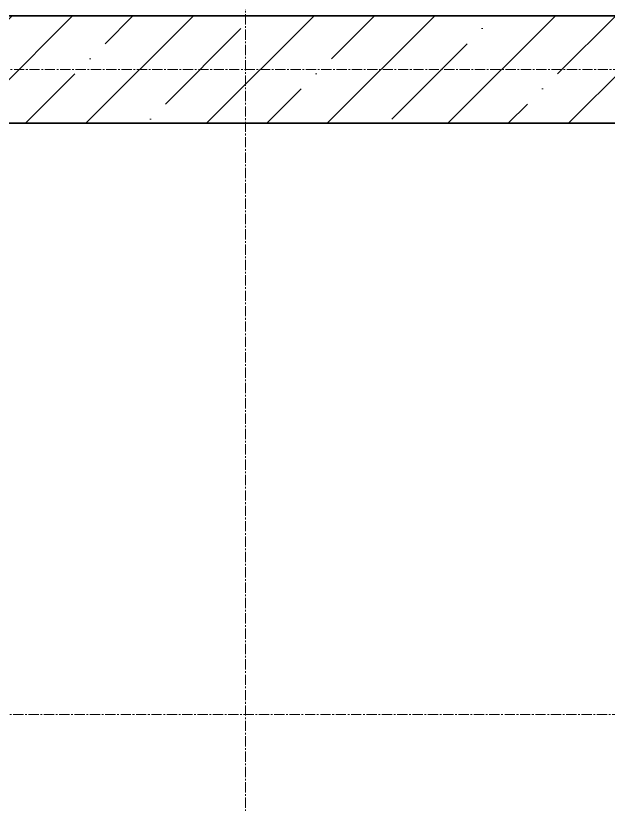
# Model space of a CAD drawing. Header units: millimetres. Extents: x -231292 to 573618, y -153144 to 564035.
# Drawn here: x 113602 to 114704, y 441035 to 442502 of the extents above; entities that cross this region are included whole.
import ezdxf

# ---------------------------------------------------------------- set-up
doc = ezdxf.new("R2010")
doc.units = ezdxf.units.MM
doc.linetypes.add('CENTER2', pattern=[28.575, 19.05, -3.175, 3.175, -3.175])
for name, color, linetype, lineweight in [('АР_Стены ЖБ', 250, 'Continuous', 35), ('АР_Штриховка', 250, 'Continuous', 0), ('РД_Оси_100', 250, 'Continuous', 0)]:
    doc.layers.add(name, color=color, linetype=linetype, lineweight=lineweight)

# ---------------------------------------------------------------- blocks, each defined once
blk = doc.blocks.new('СОШ_2200_АР_ОСИ_М100_28.05.24')
at = {"layer": 'РД_Оси_100', "linetype": 'CENTER2'}
for p, q in [((63600, -6155), (63600, 139938.679)), ((119910, 76200), (-5954.958, 76200)), ((-5954.958, 75000), (119910, 75000))]:
    blk.add_line(p, q, dxfattribs=at)

msp = doc.modelspace()

# ---------------------------------------------------------------- hatches: boundary and pattern name
at = {"layer": 'АР_Штриховка', "linetype": 'Continuous', "lineweight": 5}
h = msp.add_hatch(dxfattribs=at)
h.set_pattern_fill('ANSI35', color=256, scale=25, angle=-360, style=0)
h.set_pattern_definition([(45, (50428.77, 366201.75), (-112.2532, 112.2532), []), (45, (50541.02, 366201.75), (-112.2532, 112.2532), [198.4375, -39.6875, 0, -39.6875])])
h.paths.add_polyline_path([(112828.767, 442501.753), (112828.767, 442301.753), (119028.767, 442301.753), (119028.767, 442501.753)], flags=0)
h.paths.add_polyline_path([(120128.767, 442501.753), (120128.767, 442301.753), (121328.767, 442301.753), (121328.767, 442501.753)], flags=0)

# ---------------------------------------------------------------- linework, layer by layer
at = {"layer": 'АР_Стены ЖБ', "linetype": 'Continuous', "lineweight": 35}
for p, q in [((119028.768, 442501.752), (112828.768, 442501.752)), ((112828.768, 442301.752), (119028.768, 442301.752))]:
    msp.add_line(p, q, dxfattribs=at)

# ---------------------------------------------------------------- block references
at = {"layer": 'РД_Оси_100'}
msp.add_blockref('СОШ_2200_АР_ОСИ_М100_28.05.24', (50428.768, 366201.753), dxfattribs=at)

doc.saveas('drawing.dxf')
